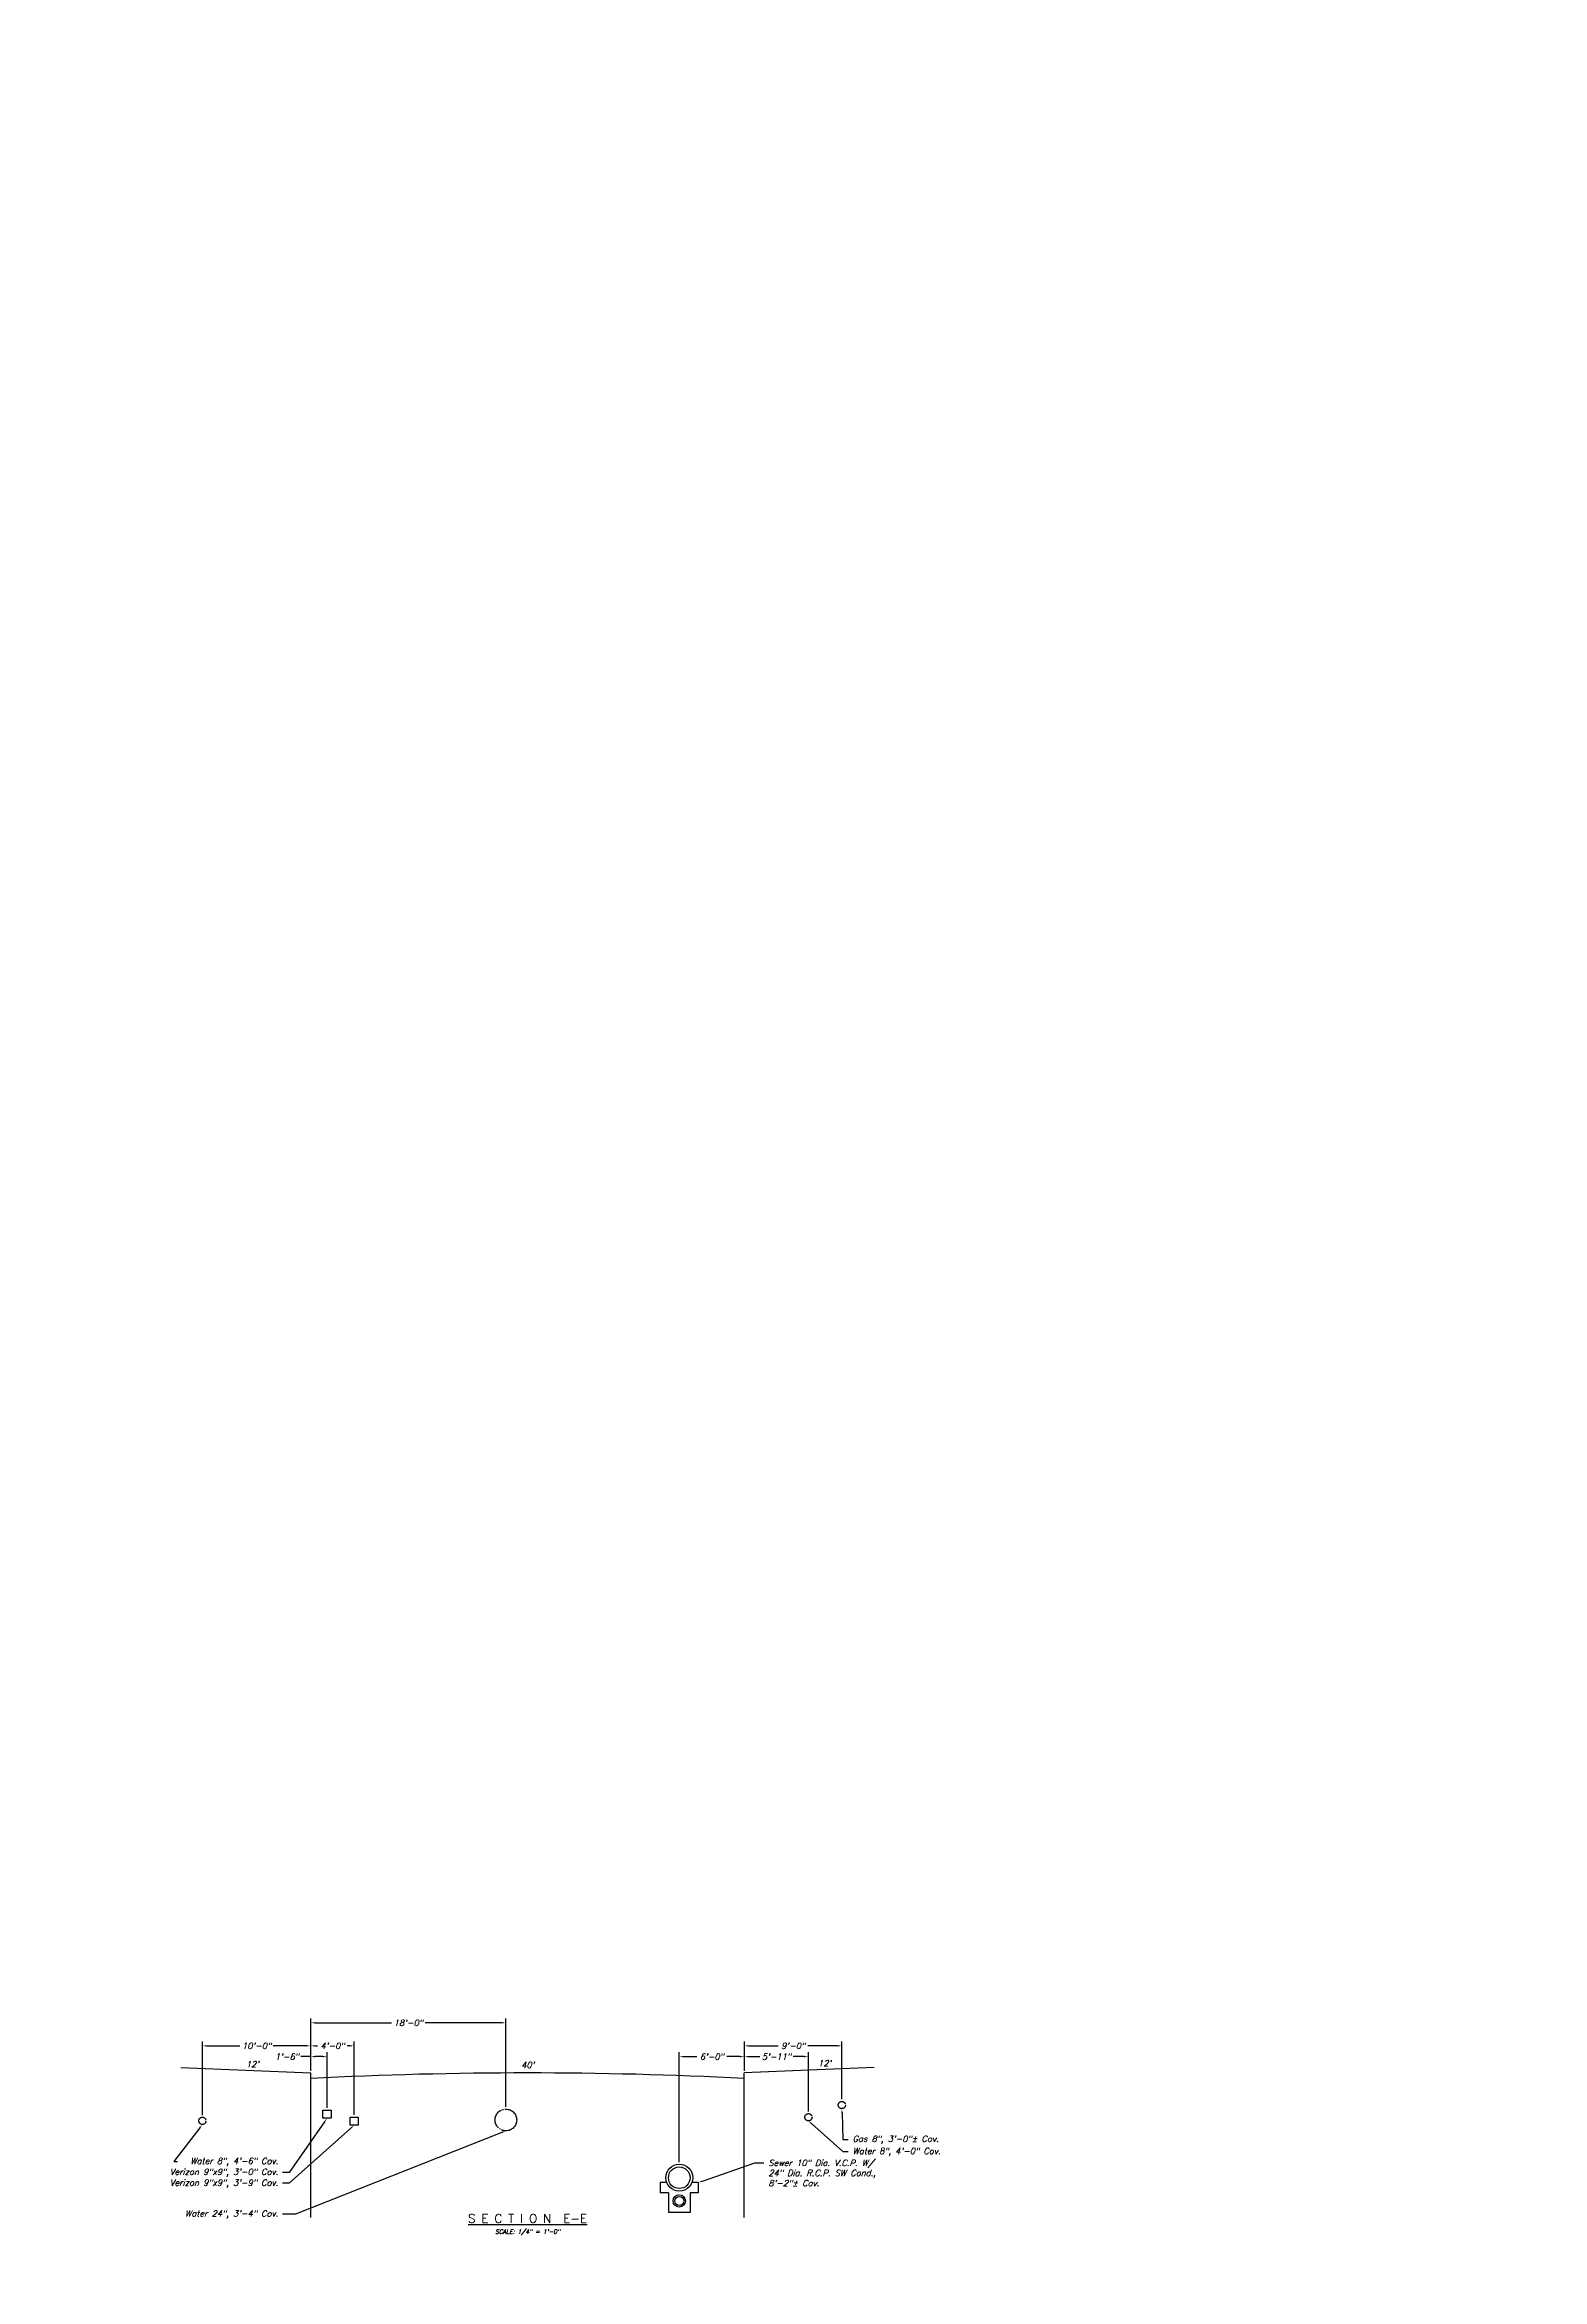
# Model space of a CAD drawing. Header units: feet. Extents: x 2726195 to 2731460, y 295075 to 297838.
# Drawn here: x 2728088.9 to 2728227.1, y 296759.5 to 296965.7 of the extents above; entities that cross this region are included whole.
import ezdxf
from ezdxf import colors
from ezdxf.entities.mleader import LeaderData, LeaderLine
from ezdxf.enums import TextEntityAlignment as Align
from ezdxf.math import Vec2, Vec3

# ---------------------------------------------------------------- set-up
doc = ezdxf.new("R2010")
doc.units = ezdxf.units.FT
doc.header["$MEASUREMENT"] = 0
for name, pattern in [('PWD-NGAS', [2.35, 2, -0.05, 0.1, -0.05, 0.1, -0.05]), ('PWD-SSWR', [3.3, 1.5, -0.15, 1.5, -0.15]), ('PWD-TELE', [1.5, 1, -0.05, 0.1, -0.05, 0.1, -0.05, 0.1, -0.05]), ('PWD-WATR', [2.2, 2, -0.05, 0.1, -0.05]), ('SEWERLINE', [1.525, 1.4, -0.125])]:
    doc.linetypes.add(name, pattern=pattern)
doc.layers.get('Defpoints').update_dxf_attribs({"color": 8})
for name, color, linetype in [('C-ANNO-SECTION-TXT', 1, 'Continuous'), ('C-EX-MISC', 7, 'Continuous'), ('DB-X-SEWER', 3, 'SEWERLINE'), ('EX-CURBLINE', 4, 'Continuous'), ('EX-TEXT-GAS', 51, 'Continuous'), ('EX-TEXT-SEWER', 70, 'Continuous'), ('EX-TEXT-SEWER-W3', 70, 'Continuous'), ('EX-TEXT-VERIZON', 30, 'Continuous'), ('EX-TEXT-WATER', 151, 'Continuous'), ('EX-UTIL-GAS', 51, 'PWD-NGAS'), ('EX-UTIL-SEWER', 70, 'PWD-SSWR'), ('EX-UTIL-VERIZON', 30, 'PWD-TELE'), ('EX-UTIL-WATER', 151, 'PWD-WATR'), ('PROF-TEXT', 7, 'Continuous')]:
    doc.layers.add(name, color=color, linetype=linetype)
doc.styles.add('60', font='simplex.shx', dxfattribs={"oblique": 15, "height": 0.6})
doc.styles.add('EX-100', font='simplex.shx', dxfattribs={"oblique": 15, "height": 0.1})
doc.styles.add('q140', font='simplex.shx', dxfattribs={"oblique": 15, "height": 0.56})
doc.dimstyles.new('quarter scale', dxfattribs={"dimscale": 4, "dimtxt": 0.14, "dimasz": 0.1, "dimexe": 0.1, "dimexo": 0.05, "dimgap": 0.05, "dimtad": 1, "dimtih": 1, "dimtoh": 1, "dimdec": 0, "dimlfac": 12, "dimzin": 3, "dimdsep": 46, "dimlunit": 3, "dimtxsty": 'q140', "dimcen": 0.05, "dimadec": 0, "dimazin": 0, "dimtfac": 1, "dimtdec": 0, "dimtofl": 0, "dimtmove": 0, "dimatfit": 3, "dimfxl": 1, "dimtolj": 1, "dimtzin": 0, "dimarcsym": 0})

# ---------------------------------------------------------------- blocks, each defined once
blk = doc.blocks.new('*D384')
at = {"layer": 'C-EX-MISC', "color": 0, "lineweight": -2, "transparency": 16777216}
for p, q in [((2728153.45, 296778.78), (2728153.45, 296780.48)), ((2728159.36, 296775.02), (2728159.36, 296780.48))]:
    blk.add_line(p, q, dxfattribs=at)
at = {"layer": 'C-EX-MISC', "lineweight": -2, "transparency": 16777216}
for p, q in [((2728153.85, 296780.08), (2728154.87, 296780.08)), ((2728158.96, 296780.08), (2728157.94, 296780.08))]:
    blk.add_line(p, q, dxfattribs=at)
at = {"layer": 'C-EX-MISC', "transparency": 16777216}
for points in [[(2728153.85, 296780.14), (2728153.85, 296780.01), (2728153.45, 296780.08)], [(2728158.96, 296780.14), (2728158.96, 296780.01), (2728159.36, 296780.08)]]:
    blk.add_solid(points, dxfattribs=at)
at = {"layer": 'Defpoints', "color": 0, "transparency": 16777216}
for p in [(2728153.45, 296780.08), (2728153.45, 296778.58), (2728159.36, 296774.82)]:
    blk.add_point(p, dxfattribs=at)
at = {"layer": 'C-EX-MISC', "transparency": 16777216, "insert": (2728156.41, 296780.08), "char_height": 0.56, "attachment_point": 5, "style": 'q140'}
blk.add_mtext('\\A1;5\'-11"', dxfattribs=at)
blk = doc.blocks.new('*D385')
at = {"layer": 'C-EX-MISC', "color": 0, "lineweight": -2, "transparency": 16777216}
for p, q in [((2728153.45, 296778.78), (2728153.45, 296781.48)), ((2728162.45, 296776.15), (2728162.45, 296781.48))]:
    blk.add_line(p, q, dxfattribs=at)
at = {"layer": 'C-EX-MISC', "lineweight": -2, "transparency": 16777216}
for p, q in [((2728153.85, 296781.08), (2728156.58, 296781.08)), ((2728162.05, 296781.08), (2728159.32, 296781.08))]:
    blk.add_line(p, q, dxfattribs=at)
at = {"layer": 'C-EX-MISC', "transparency": 16777216}
for points in [[(2728153.85, 296781.14), (2728153.85, 296781.01), (2728153.45, 296781.08)], [(2728162.05, 296781.14), (2728162.05, 296781.01), (2728162.45, 296781.08)]]:
    blk.add_solid(points, dxfattribs=at)
at = {"layer": 'Defpoints', "color": 0, "transparency": 16777216}
for p in [(2728153.45, 296781.08), (2728153.45, 296778.58), (2728162.45, 296775.95)]:
    blk.add_point(p, dxfattribs=at)
at = {"layer": 'C-EX-MISC', "transparency": 16777216, "insert": (2728157.95, 296781.08), "char_height": 0.56, "attachment_point": 5, "style": 'q140'}
blk.add_mtext('\\A1;9\'-0"', dxfattribs=at)
blk = doc.blocks.new('*D400')
at = {"layer": 'C-EX-MISC', "color": 0, "lineweight": -2, "transparency": 16777216}
for p, q in [((2728147.45, 296770.36), (2728147.45, 296780.48)), ((2728153.45, 296778.78), (2728153.45, 296780.48))]:
    blk.add_line(p, q, dxfattribs=at)
at = {"layer": 'C-EX-MISC', "lineweight": -2, "transparency": 16777216}
for p, q in [((2728147.85, 296780.08), (2728149.08, 296780.08)), ((2728153.05, 296780.08), (2728151.82, 296780.08))]:
    blk.add_line(p, q, dxfattribs=at)
at = {"layer": 'C-EX-MISC', "transparency": 16777216}
for points in [[(2728147.85, 296780.14), (2728147.85, 296780.01), (2728147.45, 296780.08)], [(2728153.05, 296780.14), (2728153.05, 296780.01), (2728153.45, 296780.08)]]:
    blk.add_solid(points, dxfattribs=at)
at = {"layer": 'Defpoints', "color": 0, "transparency": 16777216}
for p in [(2728153.45, 296780.08), (2728153.45, 296778.58), (2728147.45, 296770.16)]:
    blk.add_point(p, dxfattribs=at)
at = {"layer": 'C-EX-MISC', "transparency": 16777216, "insert": (2728150.45, 296780.08), "char_height": 0.56, "attachment_point": 5, "style": 'q140'}
blk.add_mtext('\\A1;6\'-0"', dxfattribs=at)
blk = doc.blocks.new('*D401')
at = {"layer": 'C-EX-MISC', "lineweight": -2, "transparency": 16777216}
for p, q in [((2728113.45, 296780.08), (2728112.52, 296780.08)), ((2728114.55, 296780.08), (2728113.85, 296780.08))]:
    blk.add_line(p, q, dxfattribs=at)
at = {"layer": 'C-EX-MISC', "color": 0, "lineweight": -2, "transparency": 16777216}
for p, q in [((2728113.45, 296778.78), (2728113.45, 296780.48)), ((2728114.95, 296775.35), (2728114.95, 296780.48))]:
    blk.add_line(p, q, dxfattribs=at)
at = {"layer": 'C-EX-MISC', "transparency": 16777216}
for points in [[(2728113.85, 296780.14), (2728113.85, 296780.01), (2728113.45, 296780.08)], [(2728114.55, 296780.14), (2728114.55, 296780.01), (2728114.95, 296780.08)]]:
    blk.add_solid(points, dxfattribs=at)
at = {"layer": 'Defpoints', "color": 0, "transparency": 16777216}
for p in [(2728113.45, 296780.08), (2728113.45, 296778.58), (2728114.95, 296775.15)]:
    blk.add_point(p, dxfattribs=at)
at = {"layer": 'C-EX-MISC', "transparency": 16777216, "insert": (2728111.24, 296780.08), "char_height": 0.56, "attachment_point": 5, "style": 'q140'}
blk.add_mtext('\\A1;1\'-6"', dxfattribs=at)
blk = doc.blocks.new('*D402')
at = {"layer": 'C-EX-MISC', "color": 0, "lineweight": -2, "transparency": 16777216}
for p, q in [((2728113.45, 296778.78), (2728113.45, 296781.48)), ((2728117.45, 296774.71), (2728117.45, 296781.48))]:
    blk.add_line(p, q, dxfattribs=at)
at = {"layer": 'C-EX-MISC', "lineweight": -2, "transparency": 16777216}
for p, q in [((2728113.85, 296781.08), (2728114.08, 296781.08)), ((2728117.05, 296781.08), (2728116.81, 296781.08))]:
    blk.add_line(p, q, dxfattribs=at)
at = {"layer": 'C-EX-MISC', "transparency": 16777216}
for points in [[(2728113.85, 296781.14), (2728113.85, 296781.01), (2728113.45, 296781.08)], [(2728117.05, 296781.14), (2728117.05, 296781.01), (2728117.45, 296781.08)]]:
    blk.add_solid(points, dxfattribs=at)
at = {"layer": 'Defpoints', "color": 0, "transparency": 16777216}
for p in [(2728113.45, 296781.08), (2728113.45, 296778.58), (2728117.45, 296774.51)]:
    blk.add_point(p, dxfattribs=at)
at = {"layer": 'C-EX-MISC', "transparency": 16777216, "insert": (2728115.45, 296781.08), "char_height": 0.56, "attachment_point": 5, "style": 'q140'}
blk.add_mtext('\\A1;4\'-0"', dxfattribs=at)
blk = doc.blocks.new('*D403')
at = {"layer": 'C-EX-MISC', "color": 0, "lineweight": -2, "transparency": 16777216}
for p, q in [((2728103.45, 296774.69), (2728103.45, 296781.48)), ((2728113.45, 296778.78), (2728113.45, 296781.48))]:
    blk.add_line(p, q, dxfattribs=at)
at = {"layer": 'C-EX-MISC', "lineweight": -2, "transparency": 16777216}
for p, q in [((2728103.85, 296781.08), (2728106.9, 296781.08)), ((2728113.05, 296781.08), (2728109.99, 296781.08))]:
    blk.add_line(p, q, dxfattribs=at)
at = {"layer": 'C-EX-MISC', "transparency": 16777216}
for points in [[(2728103.85, 296781.14), (2728103.85, 296781.01), (2728103.45, 296781.08)], [(2728113.05, 296781.14), (2728113.05, 296781.01), (2728113.45, 296781.08)]]:
    blk.add_solid(points, dxfattribs=at)
at = {"layer": 'Defpoints', "color": 0, "transparency": 16777216}
for p in [(2728113.45, 296781.08), (2728113.45, 296778.58), (2728103.45, 296774.49)]:
    blk.add_point(p, dxfattribs=at)
at = {"layer": 'C-EX-MISC', "transparency": 16777216, "insert": (2728108.45, 296781.08), "char_height": 0.56, "attachment_point": 5, "style": 'q140'}
blk.add_mtext('\\A1;10\'-0"', dxfattribs=at)
blk = doc.blocks.new('*D404')
at = {"layer": 'C-EX-MISC', "color": 0, "lineweight": -2, "transparency": 16777216}
for p, q in [((2728113.45, 296778.78), (2728113.45, 296783.6)), ((2728131.45, 296775.44), (2728131.45, 296783.6))]:
    blk.add_line(p, q, dxfattribs=at)
at = {"layer": 'C-EX-MISC', "lineweight": -2, "transparency": 16777216}
for p, q in [((2728113.85, 296783.2), (2728120.9, 296783.2)), ((2728131.05, 296783.2), (2728123.99, 296783.2))]:
    blk.add_line(p, q, dxfattribs=at)
at = {"layer": 'C-EX-MISC', "transparency": 16777216}
for points in [[(2728113.85, 296783.27), (2728113.85, 296783.14), (2728113.45, 296783.2)], [(2728131.05, 296783.27), (2728131.05, 296783.14), (2728131.45, 296783.2)]]:
    blk.add_solid(points, dxfattribs=at)
at = {"layer": 'Defpoints', "color": 0, "transparency": 16777216}
for p in [(2728113.45, 296783.2), (2728113.45, 296778.58), (2728131.45, 296775.24)]:
    blk.add_point(p, dxfattribs=at)
at = {"layer": 'C-EX-MISC', "transparency": 16777216, "insert": (2728122.45, 296783.2), "char_height": 0.56, "attachment_point": 5, "style": 'q140'}
blk.add_mtext('\\A1;18\'-0"', dxfattribs=at)
blk = doc.blocks.new('A$C3BD7655D')
at = {"layer": 'DB-X-SEWER', "linetype": 'Continuous'}
for points in [[(0.58, 2.77), (0, 2.77)], [(0, 2.77), (0, 1.82)], [(3.5, 2.77), (2.92, 2.77)], [(3.5, 2.77), (3.5, 1.82)], [(0.75, 1.82), (0, 1.82)], [(0.75, 1.82), (0.75, 0)], [(2.75, 0), (0.75, 0)], [(3.5, 1.82), (2.75, 1.82)], [(2.75, 1.82), (2.75, 0)]]:
    blk.add_lwpolyline(points, dxfattribs=at)
for centre, radius in [((1.75, 3.22), 1.25), ((1.75, 3.22), 1), ((1.75, 1.07), 0.567), ((1.75, 1.07), 0.417)]:
    blk.add_circle(centre, radius, dxfattribs=at)

msp = doc.modelspace()

# ---------------------------------------------------------------- linework, layer by layer
at = {"layer": 'EX-CURBLINE'}
for points in [[(2728101.457, 296779.076), (2728113.447, 296778.575)], [(2728165.436, 296779.076), (2728153.447, 296778.575)], [(2728113.447, 296765.241), (2728113.447, 296778.575)], [(2728153.447, 296765.241), (2728153.447, 296778.575)]]:
    msp.add_lwpolyline(points, dxfattribs=at)
msp.add_arc((2728133.447, 296378.325), 400.25, 87.13581, 92.86419, dxfattribs=at)
at = {"layer": 'EX-UTIL-GAS'}
msp.add_circle((2728162.447, 296775.617), 0.333, dxfattribs=at)
at = {"layer": 'EX-UTIL-VERIZON'}
for points in [[(2728114.572, 296774.397), (2728114.572, 296775.147), (2728115.322, 296775.147), (2728115.322, 296774.397)], [(2728117.072, 296773.755), (2728117.072, 296774.505), (2728117.822, 296774.505), (2728117.822, 296773.755)]]:
    msp.add_lwpolyline(points, close=True, dxfattribs=at)
at = {"layer": 'EX-UTIL-WATER'}
for centre, radius in [((2728131.447, 296774.237), 1), ((2728103.447, 296774.159), 0.333), ((2728159.363, 296774.489), 0.333)]:
    msp.add_circle(centre, radius, dxfattribs=at)

# ---------------------------------------------------------------- block references
at = {"layer": 'EX-UTIL-SEWER', "ltscale": 0.5}
msp.add_blockref('A$C3BD7655D', (2728145.697, 296765.694), dxfattribs=at)

# ---------------------------------------------------------------- texts
at = {"layer": 'C-ANNO-SECTION-TXT', "style": 'q140'}
msp.add_text('%%US E C T I O N  E-E', height=0.8, rotation=359.98451, dxfattribs=at).set_placement((2728133.447, 296765.147), align=Align.MIDDLE_CENTER)
at = {"layer": 'C-ANNO-SECTION-TXT', "style": 'q140', "oblique": 15}
msp.add_text('SCALE: 1/4" = 1\'-0"', height=0.4, rotation=359.98451, dxfattribs=at).set_placement((2728133.447, 296763.938), align=Align.MIDDLE_CENTER)
at = {"layer": 'PROF-TEXT', "char_height": 0.56, "width": 1.55439, "attachment_point": 5, "style": '60'}
for s, insert in [("12'", (2728108.057, 296779.379)), ("40'", (2728133.471, 296779.309)), ("12'", (2728160.857, 296779.471))]:
    msp.add_mtext(s, dxfattribs=dict(at, insert=insert))

# ---------------------------------------------------------------- dimensions: what is measured, and where the dimension line sits
at = {"layer": 'C-EX-MISC'}
for base, p1, picture, middle in [((2728113.447, 296783.203), (2728131.447, 296775.237), '*D404', (2728122.447, 296783.203)), ((2728113.447, 296780.075), (2728114.947, 296775.147), '*D401', (2728111.237, 296780.075))]:
    dim = msp.add_linear_dim(base=base, p1=p1, p2=(2728113.447, 296778.575), dimstyle='quarter scale', override={"dimtad": 0, "dimclrd": 256, "dimclrt": 256}, dxfattribs=at)
    dim.commit()
    dim.dimension.update_dxf_attribs({"geometry": picture, "text_midpoint": middle, "dimtype": 160})
for base, p1, p2, picture, middle in [((2728113.447, 296781.075), (2728103.447, 296774.493), (2728113.447, 296778.575), '*D403', (2728108.447, 296781.075)), ((2728113.447, 296781.075), (2728117.447, 296774.505), (2728113.447, 296778.575), '*D402', (2728115.447, 296781.075)), ((2728153.447, 296781.075), (2728162.447, 296775.951), (2728153.447, 296778.575), '*D385', (2728157.947, 296781.075)), ((2728153.447, 296780.075), (2728147.447, 296770.164), (2728153.447, 296778.575), '*D400', (2728150.447, 296780.075)), ((2728153.447, 296780.075), (2728159.363, 296774.822), (2728153.447, 296778.575), '*D384', (2728156.405, 296780.075))]:
    dim = msp.add_linear_dim(base=base, p1=p1, p2=p2, dimstyle='quarter scale', override={"dimtad": 0, "dimclrd": 256, "dimclrt": 256}, dxfattribs=at)
    dim.commit()
    dim.dimension.update_dxf_attribs({"geometry": picture, "text_midpoint": middle})

# ---------------------------------------------------------------- leaders
at = {"layer": 'EX-TEXT-GAS'}
ml = msp.add_multileader_mtext('Standard', dxfattribs=at)
ml.set_content('Gas 8", 3\'-0"%%P Cov.', color=256, style='EX-100')
ml.set_leader_properties(color=256, linetype='ByLayer', lineweight=-1)
ml.build(insert=Vec2(0, 0))
ml.multileader.update_dxf_attribs({"dogleg_length": 0.005, "arrow_head_size": 0.4, "scale": 20})
ctx = ml.context
ctx.base_point, ctx.scale, ctx.char_height, ctx.arrow_head_size, ctx.landing_gap_size, ctx.plane_origin = Vec3(2728163.039, 296772.448), 20, 0.56, 0.4, 0.4, Vec3(2728173.195, 296964.222)
notes = []
notes.append((ctx, [(1, (1, 1, 0), (2728162.539, 296772.448), (1, 0), 0.5, [(0, [(2728162.447, 296775.284)], 0, [])])]))
ctx.mtext.insert, ctx.mtext.rotation, ctx.mtext.flow_direction = Vec3(2728163.439, 296772.781), 0.6204318, 5
at = {"layer": 'EX-TEXT-SEWER'}
ml = msp.add_multileader_mtext('Standard', dxfattribs=at)
ml.set_content('{\\Fromans|c0;\\Q17;Sewer 10" Dia. V.C.P. W/\\P24" Dia. R.C.P. SW Cond.,\\P8\'-2"%%P Cov.}', color=256, style='EX-100')
ml.set_leader_properties(color=256, linetype='ByLayer', lineweight=-1)
ml.build(insert=Vec2(0, 0))
ml.multileader.update_dxf_attribs({"dogleg_length": 0.005, "arrow_head_size": 0.4, "scale": 20})
ctx = ml.context
ctx.base_point, ctx.scale, ctx.char_height, ctx.arrow_head_size, ctx.landing_gap_size, ctx.plane_origin = Vec3(2728155.261, 296770.28), 20, 0.56, 0.4, 0.4, Vec3(2728209.306, 296983.247)
notes.append((ctx, [(0, (1, 1, 0), (2728154.42, 296770.28), (1, 0), 0.841, [(0, [(2728149.197, 296768.464)], 0, [])])]))
ctx.mtext.insert, ctx.mtext.rotation, ctx.mtext.flow_direction = Vec3(2728155.661, 296770.56), -5.6627535, 5
at = {"layer": 'EX-TEXT-SEWER-W3'}
ml = msp.add_multileader_mtext('Standard', dxfattribs=at)
ml.set_content('{\\Fromans|c0;\\Q17;Sewer 12" Dia. V.C.P. W/ 48" Dia. R.C.P. SW Cond., 6\'-0"%%P Cov.}', color=256, style='EX-100')
ml.set_leader_properties(color=256, linetype='ByLayer', lineweight=-1)
ml.build(insert=Vec2(0, 0))
ml.multileader.update_dxf_attribs({"dogleg_length": 0.1, "arrow_head_size": 2.8, "scale": 20})
ctx = ml.context
ctx.base_point, ctx.scale, ctx.char_height, ctx.arrow_head_size, ctx.plane_origin, ctx.plane_x_axis, ctx.plane_y_axis = Vec3(2729255.931, 296993.065), 20, 2.8, 2.8, Vec3(2729402.76, 296789.927), Vec3(0.8801812, -0.4746378), Vec3(0.4746378, 0.8801812)
ctx.text_align_type = 2
notes.append((ctx, [(1, (1, 1, 0), (2729330.393, 296952.911), (-0.8801812, 0.4746378), 4.68, [(0, [(2729333.219, 296864.336)], 0, [])])]))
ctx.mtext.insert, ctx.mtext.text_direction, ctx.mtext.rotation, ctx.mtext.width, ctx.mtext.defined_height, ctx.mtext.alignment, ctx.mtext.flow_direction = Vec3(2729325.304, 296957.549), Vec3(0.8801812, -0.4746378), 0.1258793, 77.13793, 9.043, 3, 5
at = {"layer": 'EX-TEXT-VERIZON'}
ml = msp.add_multileader_mtext('Standard', dxfattribs=at)
ml.set_content('Verizon 9"x9", 3\'-0" Cov.', color=256, style='EX-100')
ml.set_leader_properties(color=256, linetype='ByLayer', lineweight=-1)
ml.build(insert=Vec2(0, 0))
ml.multileader.update_dxf_attribs({"dogleg_length": 0.005, "arrow_head_size": 0.4, "scale": 20})
ctx = ml.context
ctx.base_point, ctx.scale, ctx.char_height, ctx.arrow_head_size, ctx.landing_gap_size, ctx.plane_origin = Vec3(2728099.098, 296769.402), 20, 0.56, 0.4, 0.4, Vec3(2728120.963, 296961.239)
ctx.text_align_type = 2
notes.append((ctx, [(0, (1, 1, 0), (2728111.465, 296769.402), (-1, 0), 0.617, [(0, [(2728114.947, 296774.397)], 0, [])])]))
ctx.mtext.insert, ctx.mtext.rotation, ctx.mtext.alignment, ctx.mtext.flow_direction = Vec3(2728110.449, 296769.735), 0.6204318, 3, 5
ml = msp.add_multileader_mtext('Standard', dxfattribs=at)
ml.set_content('Verizon 9"x9", 3\'-9" Cov.', color=256, style='EX-100')
ml.set_leader_properties(color=256, linetype='ByLayer', lineweight=-1)
ml.build(insert=Vec2(0, 0))
ml.multileader.update_dxf_attribs({"dogleg_length": 0.005, "arrow_head_size": 0.4, "scale": 20})
ctx = ml.context
ctx.base_point, ctx.scale, ctx.char_height, ctx.arrow_head_size, ctx.landing_gap_size, ctx.plane_origin = Vec3(2728099.098, 296768.402), 20, 0.56, 0.4, 0.4, Vec3(2728120.963, 296960.239)
ctx.text_align_type = 2
notes.append((ctx, [(0, (1, 1, 0), (2728111.465, 296768.402), (-1, 0), 0.617, [(0, [(2728117.447, 296773.755)], 0, [])])]))
ctx.mtext.insert, ctx.mtext.rotation, ctx.mtext.alignment, ctx.mtext.flow_direction = Vec3(2728110.449, 296768.735), 0.6204318, 3, 5
at = {"layer": 'EX-TEXT-WATER'}
ml = msp.add_multileader_mtext('Standard', dxfattribs=at)
ml.set_content('Water 8", 4\'-6" Cov.', color=256, style='EX-100')
ml.set_leader_properties(color=256, linetype='ByLayer', lineweight=-1)
ml.build(insert=Vec2(0, 0))
ml.multileader.update_dxf_attribs({"dogleg_length": 0.005, "arrow_head_size": 0.4, "scale": 20})
ctx = ml.context
ctx.base_point, ctx.scale, ctx.char_height, ctx.arrow_head_size, ctx.landing_gap_size, ctx.plane_origin = Vec3(2728101.161, 296770.402), 20, 0.56, 0.4, 0.4, Vec3(2728122.21, 296965.786)
ctx.text_align_type = 2
notes.append((ctx, [(1, (1, 1, 0), (2728100.799, 296770.402), (1, 0), 0.363, [(0, [(2728103.447, 296773.826)], 0, [])])]))
ctx.mtext.insert, ctx.mtext.rotation, ctx.mtext.alignment, ctx.mtext.flow_direction = Vec3(2728110.449, 296770.735), 0.6204318, 3, 5
ml = msp.add_multileader_mtext('Standard', dxfattribs=at)
ml.set_content('Water 24", 3\'-4" Cov.', color=256, style='EX-100')
ml.set_leader_properties(color=256, linetype='ByLayer', lineweight=-1)
ml.build(insert=Vec2(0, 0))
ml.multileader.update_dxf_attribs({"dogleg_length": 0.005, "arrow_head_size": 0.4, "scale": 20})
ctx = ml.context
ctx.base_point, ctx.scale, ctx.char_height, ctx.arrow_head_size, ctx.landing_gap_size, ctx.plane_origin = Vec3(2728100.628, 296765.555), 20, 0.56, 0.4, 0.4, Vec3(2728122.21, 296962.786)
ctx.text_align_type = 2
notes.append((ctx, [(0, (1, 1, 0), (2728112.03, 296765.555), (-1, 0), 1.181, [(0, [(2728131.447, 296773.237)], 0, [])])]))
ctx.mtext.insert, ctx.mtext.rotation, ctx.mtext.alignment, ctx.mtext.flow_direction = Vec3(2728110.449, 296765.888), 0.6204318, 3, 5
ml = msp.add_multileader_mtext('Standard', dxfattribs=at)
ml.set_content('Water 8", 4\'-0" Cov.', color=256, style='EX-100')
ml.set_leader_properties(color=256, linetype='ByLayer', lineweight=-1)
ml.build(insert=Vec2(0, 0))
ml.multileader.update_dxf_attribs({"dogleg_length": 0.005, "arrow_head_size": 0.4, "scale": 20})
ctx = ml.context
ctx.base_point, ctx.scale, ctx.char_height, ctx.arrow_head_size, ctx.landing_gap_size, ctx.plane_origin = Vec3(2728163.039, 296771.32), 20, 0.56, 0.4, 0.4, Vec3(2728182.692, 296964.786)
notes.append((ctx, [(1, (1, 1, 0), (2728162.539, 296771.32), (1, 0), 0.5, [(0, [(2728159.363, 296774.155)], 0, [])])]))
ctx.mtext.insert, ctx.mtext.rotation, ctx.mtext.flow_direction = Vec3(2728163.439, 296771.653), 0.6204318, 5
for ctx, leaders in notes:
    for number, flags, end, landing, length, lines in leaders:
        leader = LeaderData()
        leader.index, (leader.has_last_leader_line, leader.has_dogleg_vector, leader.attachment_direction) = number, flags
        leader.last_leader_point, leader.dogleg_vector, leader.dogleg_length = Vec3(end), Vec3(landing), length
        for number, points, colour, breaks in lines:
            line = LeaderLine()
            line.index, line.vertices, line.color, line.breaks = number, Vec3.list(points), colors.encode_raw_color(colour), breaks
            leader.lines.append(line)
        ctx.leaders.append(leader)

doc.saveas('drawing.dxf')
